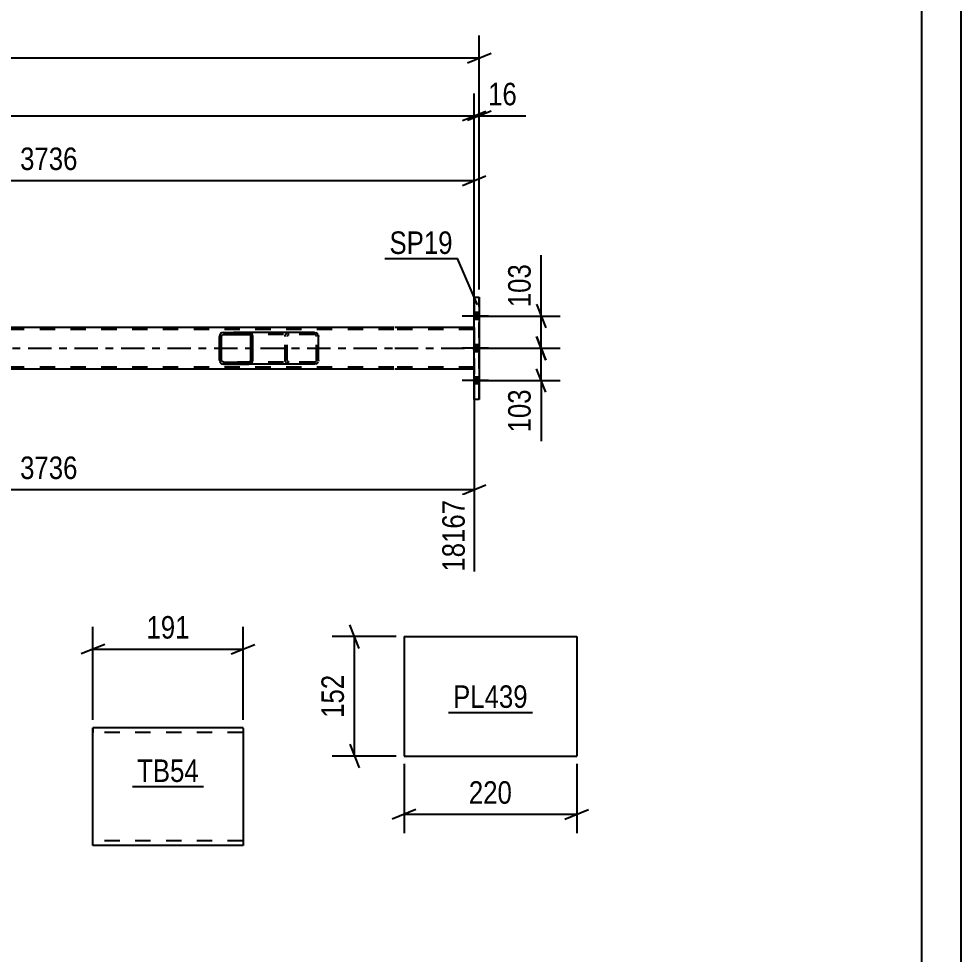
# Model space of a CAD drawing. Header units: millimetres. Extents: x 0 to 841, y 0 to 594.
# Drawn here: x 721.1 to 841, y 155 to 274 of the extents above; entities that cross this region are included whole.
import ezdxf

# ---------------------------------------------------------------- set-up
doc = ezdxf.new("R2010")
doc.units = ezdxf.units.MM
doc.linetypes.add('DXK_LINE_DOT2', pattern=[3.9198, 1.9599, -1.9599])
doc.linetypes.add('DXK_LINE_DOT3', pattern=[5.9187, 2.979, -0.9799, 0.9799, -0.9799])
doc.styles.add('Arial Narrow', font='ARIALN.TTF', dxfattribs={"height": 0.2})

# ---------------------------------------------------------------- blocks, each defined once
blk = doc.blocks.new('Unknown-103609051-1133')
at = {"color": 5, "linetype": 'Continuous'}
for p, q in [((841, 0), (841, 594)), ((836, 5), (836, 589))]:
    blk.add_line(p, q, dxfattribs=at)
blk = doc.blocks.new('Bolt-103609051-3123 - 3096')
at = {"linetype": 'Continuous'}
for points in [[(779.67, 235.77), (779.67, 236.65), (779.03, 236.65), (779.03, 235.77)], [(779.67, 235.77), (779.67, 236.65), (779.03, 236.65), (779.03, 235.77)], [(779.67, 235.77), (779.67, 236.65), (779.03, 236.65), (779.03, 235.77)], [(779.67, 231.67), (779.67, 232.55), (779.03, 232.55), (779.03, 231.67)], [(779.67, 231.67), (779.67, 232.55), (779.03, 232.55), (779.03, 231.67)], [(779.67, 227.57), (779.67, 228.45), (779.03, 228.45), (779.03, 227.57)], [(779.67, 227.57), (779.67, 228.45), (779.03, 228.45), (779.03, 227.57)], [(779.67, 227.57), (779.67, 228.45), (779.03, 228.45), (779.03, 227.57)]]:
    blk.add_hatch(color=1, dxfattribs=at).paths.add_polyline_path(points)
at = {"color": 1, "linetype": 'Continuous'}
for p, q in [((779.67, 236.65), (779.03, 236.65)), ((779.67, 236.65), (779.03, 236.65)), ((779.67, 236.65), (779.03, 236.65)), ((780.83, 236.21), (777.51, 236.21)), ((780.83, 236.21), (777.51, 236.21)), ((780.83, 236.21), (777.51, 236.21)), ((779.67, 235.77), (779.03, 235.77)), ((779.67, 235.77), (779.03, 235.77)), ((779.67, 235.77), (779.03, 235.77)), ((780.83, 232.11), (777.51, 232.11)), ((780.83, 232.11), (777.51, 232.11)), ((779.67, 232.55), (779.03, 232.55)), ((779.67, 232.55), (779.03, 232.55)), ((779.67, 231.67), (779.03, 231.67)), ((779.67, 231.67), (779.03, 231.67)), ((780.83, 228.01), (777.51, 228.01)), ((780.83, 228.01), (777.51, 228.01)), ((780.83, 228.01), (777.51, 228.01)), ((779.67, 228.45), (779.03, 228.45)), ((779.67, 228.45), (779.03, 228.45)), ((779.67, 228.45), (779.03, 228.45)), ((779.67, 227.57), (779.03, 227.57)), ((779.67, 227.57), (779.03, 227.57)), ((779.67, 227.57), (779.03, 227.57))]:
    blk.add_line(p, q, dxfattribs=at)
blk = doc.blocks.new('Part-103609051-3176 - 3096')
at = {"color": 7, "linetype": 'DXK_LINE_DOT2'}
for p, q in [((768.81, 234.51), (106.7, 234.51)), ((779.03, 234.51), (768.91, 234.51)), ((779.03, 229.47), (779.03, 234.75)), ((779.03, 234.75), (779.03, 234.75)), ((779.03, 234.75), (779.03, 229.47)), ((779.03, 234.51), (779.03, 234.51)), ((768.81, 229.71), (106.7, 229.71)), ((779.03, 229.71), (768.91, 229.71)), ((779.03, 229.71), (779.03, 229.71)), ((779.03, 229.47), (779.03, 229.47))]:
    blk.add_line(p, q, dxfattribs=at)
at = {"color": 2, "linetype": 'Continuous'}
for p, q in [((768.81, 234.75), (675.96, 234.75)), ((779.03, 234.75), (768.91, 234.75)), ((768.81, 229.47), (675.96, 229.47)), ((779.03, 229.47), (768.91, 229.47))]:
    blk.add_line(p, q, dxfattribs=at)
at = {"color": 7, "linetype": 'DXK_LINE_DOT3'}
for p, q in [((106.7, 232.11), (768.81, 232.11)), ((768.91, 232.11), (779.03, 232.11))]:
    blk.add_line(p, q, dxfattribs=at)
blk = doc.blocks.new('Part-103609051-3230 - 3096')
at = {"color": 2, "linetype": 'Continuous'}
for p, q in [((779.03, 238.61), (779.03, 238.61)), ((779.03, 238.61), (779.67, 238.61)), ((779.03, 225.61), (779.03, 238.61)), ((779.67, 238.61), (779.67, 225.61)), ((779.03, 225.61), (779.03, 225.61)), ((779.67, 225.61), (779.03, 225.61))]:
    blk.add_line(p, q, dxfattribs=at)
at = {"color": 7, "linetype": 'DXK_LINE_DOT2'}
for p, q in [((779.03, 238.61), (779.03, 225.61)), ((779.67, 225.61), (779.67, 238.61))]:
    blk.add_line(p, q, dxfattribs=at)
blk = doc.blocks.new('Part-103609051-3286 - 3096')
at = {"linetype": 'Continuous'}
h = blk.add_hatch(dxfattribs=at)
h.set_pattern_fill('', scale=0.7, style=0, pattern_type=0)
h.set_pattern_definition([(45, (750.8237, 233.815), (-1.57154, 1.57154), [])])
h.paths.add_polyline_path([(750.86, 233.63), (750.82, 233.82), (750.71, 233.97), (750.55, 234.07), (750.35, 234.11), (747.12, 234.11), (746.92, 234.07), (746.76, 233.97), (746.64, 233.82), (746.61, 233.63), (746.61, 230.59), (746.64, 230.41), (746.76, 230.25), (746.92, 230.15), (747.12, 230.11), (750.35, 230.11), (750.55, 230.15), (750.71, 230.25), (750.82, 230.41), (750.86, 230.59)])
h.paths.add_polyline_path([(750.59, 230.5), (750.53, 230.42), (750.45, 230.37), (750.35, 230.35), (747.12, 230.35), (747.02, 230.37), (746.94, 230.42), (746.88, 230.5), (746.86, 230.59), (746.86, 233.63), (746.88, 233.72), (746.94, 233.8), (747.02, 233.85), (747.12, 233.87), (750.35, 233.87), (750.45, 233.85), (750.53, 233.8), (750.59, 233.72), (750.61, 233.63), (750.61, 230.59)])
at = {"color": 2, "linetype": 'Continuous'}
for p, q in [((747.12, 234.11), (746.92, 234.07)), ((746.94, 233.8), (747.02, 233.85)), ((747.02, 233.85), (747.12, 233.87)), ((747.12, 234.11), (750.35, 234.11)), ((747.12, 233.87), (750.35, 233.87)), ((758.7, 234.11), (750.35, 234.11)), ((750.55, 234.07), (750.35, 234.11)), ((750.35, 233.87), (750.45, 233.85)), ((750.45, 233.85), (750.53, 233.8)), ((758.7, 234.11), (758.9, 234.07)), ((746.64, 233.82), (746.61, 233.63)), ((746.61, 230.59), (746.61, 233.63)), ((746.86, 233.63), (746.88, 233.72)), ((746.86, 230.59), (746.86, 233.63)), ((746.88, 233.72), (746.94, 233.8)), ((750.53, 233.8), (750.59, 233.72)), ((750.59, 233.72), (750.61, 233.63)), ((750.61, 230.59), (750.61, 233.63)), ((750.86, 233.63), (750.82, 233.82)), ((750.86, 230.59), (750.86, 233.63)), ((759.17, 233.82), (759.21, 233.63)), ((759.21, 230.59), (759.21, 233.63)), ((746.61, 230.59), (746.64, 230.41)), ((746.88, 230.5), (746.86, 230.59)), ((746.94, 230.42), (746.88, 230.5)), ((747.02, 230.37), (746.94, 230.42)), ((747.12, 230.35), (747.02, 230.37)), ((747.12, 230.35), (750.35, 230.35)), ((750.45, 230.37), (750.35, 230.35)), ((750.53, 230.42), (750.45, 230.37)), ((750.59, 230.5), (750.53, 230.42)), ((750.61, 230.59), (750.59, 230.5)), ((750.82, 230.41), (750.86, 230.59)), ((759.21, 230.59), (759.17, 230.41)), ((746.92, 230.15), (747.12, 230.11)), ((747.12, 230.11), (750.35, 230.11)), ((750.35, 230.11), (750.55, 230.15)), ((758.7, 230.11), (750.35, 230.11)), ((758.9, 230.15), (758.7, 230.11))]:
    blk.add_line(p, q, dxfattribs=at)
at = {"color": 7, "linetype": 'DXK_LINE_DOT2'}
for p, q in [((750.35, 234.11), (747.12, 234.11)), ((758.7, 233.87), (747.12, 233.87)), ((755.27, 234.07), (755.47, 234.11)), ((755.31, 233.82), (755.37, 233.85)), ((755.37, 233.85), (755.47, 233.87)), ((758.8, 233.85), (758.7, 233.87)), ((758.88, 233.8), (758.8, 233.85)), ((754.96, 233.63), (754.99, 233.82)), ((754.96, 230.59), (754.96, 233.63)), ((755.23, 233.72), (755.21, 233.63)), ((755.21, 230.59), (755.21, 233.63)), ((755.29, 233.8), (755.23, 233.72)), ((755.29, 233.8), (755.31, 233.82)), ((758.94, 233.72), (758.88, 233.8)), ((758.96, 233.63), (758.94, 233.72)), ((758.96, 230.59), (758.96, 233.63)), ((758.7, 230.35), (747.12, 230.35)), ((754.99, 230.41), (754.96, 230.59)), ((755.21, 230.59), (755.23, 230.5)), ((755.23, 230.5), (755.29, 230.42)), ((755.29, 230.42), (755.37, 230.37)), ((755.37, 230.37), (755.47, 230.35)), ((758.7, 230.35), (758.8, 230.37)), ((758.8, 230.37), (758.88, 230.42)), ((758.88, 230.42), (758.94, 230.5)), ((758.94, 230.5), (758.96, 230.59)), ((750.35, 230.11), (747.12, 230.11)), ((755.47, 230.11), (755.27, 230.15))]:
    blk.add_line(p, q, dxfattribs=at)
at = {"color": 2, "linetype": 'Continuous'}
for centre, start, end in [((747.1, 233.61), 110.7583, 155.6801), ((750.37, 233.61), 24.3199, 69.2417), ((758.72, 233.61), 24.32, 69.2417), ((747.1, 230.61), 204.3199, 249.2417), ((750.37, 230.61), 290.7583, 335.6801), ((758.72, 230.61), 290.7583, 335.68)]:
    blk.add_arc(centre, 0.496, start, end, dxfattribs=at)
at = {"color": 7, "linetype": 'DXK_LINE_DOT2'}
for centre, start, end in [((755.45, 233.61), 110.7583, 155.68), ((755.45, 230.61), 204.32, 249.2417)]:
    blk.add_arc(centre, 0.496, start, end, dxfattribs=at)
blk = doc.blocks.new('Part-103609051-15901 - 15900')
at = {"color": 2, "linetype": 'Continuous'}
for p, q in [((770.11, 195.41), (770.11, 180.21)), ((770.11, 195.41), (792.07, 195.41)), ((792.07, 195.41), (792.07, 180.21)), ((770.11, 180.21), (792.07, 180.21))]:
    blk.add_line(p, q, dxfattribs=at)
blk = doc.blocks.new('Part-103609051-15909 - 15908')
at = {"color": 2, "linetype": 'Continuous'}
for p, q in [((730.51, 182.61), (730.51, 183.81)), ((730.51, 183.81), (730.51, 183.81)), ((749.61, 183.81), (730.51, 183.81)), ((749.61, 183.72), (749.61, 183.81)), ((749.61, 183.72), (749.61, 182.61)), ((730.51, 168.81), (730.51, 182.61)), ((749.61, 182.61), (749.61, 168.81)), ((730.51, 168.81), (730.51, 168.81)), ((749.61, 168.81), (730.51, 168.81))]:
    blk.add_line(p, q, dxfattribs=at)
at = {"color": 7, "linetype": 'DXK_LINE_DOT2'}
for p, q in [((730.51, 183.81), (730.51, 183.81)), ((730.51, 183.81), (730.51, 183.72)), ((730.51, 183.72), (730.51, 183.21)), ((730.51, 168.81), (730.51, 183.21)), ((730.51, 183.21), (730.51, 183.21)), ((749.61, 183.21), (730.51, 183.21)), ((730.51, 183.17), (730.51, 183.21)), ((730.51, 183.07), (730.51, 183.17)), ((730.51, 183.04), (730.51, 183.07)), ((730.51, 182.84), (730.51, 183.04)), ((749.61, 183.46), (749.61, 182.61)), ((730.51, 169.46), (730.51, 169.55)), ((730.51, 169.41), (730.51, 169.41)), ((749.61, 169.41), (730.51, 169.41)), ((749.61, 169.46), (749.61, 169.55)), ((749.61, 169.41), (749.61, 169.46)), ((749.61, 169.41), (749.61, 169.46)), ((730.51, 168.81), (730.51, 168.81))]:
    blk.add_line(p, q, dxfattribs=at)
blk = doc.blocks.new('StraightDimension-103609051-3571 - 3096')
at = {"color": 7, "linetype": 'Continuous'}
for p, q in [((779.03, 228.47), (779.03, 203.68)), ((670.76, 219.71), (670.76, 203.68)), ((672.26, 214.72), (669.26, 213.52)), ((777.53, 213.52), (780.53, 214.72)), ((670.76, 214.12), (779.03, 214.12))]:
    blk.add_line(p, q, dxfattribs=at)
at = {"color": 0}
blk.add_wipeout([(729.15, 214.87), (729.15, 219.07), (720.64, 219.07), (720.64, 214.87)], dxfattribs=at)
at = {"color": 3, "style": 'Arial Narrow'}
blk.add_text('3736', height=2.863, dxfattribs=at).set_placement((721.24, 215.47))
at = {"color": 0, "linetype": 'Continuous'}
blk.add_wipeout([(778.43, 213.42), (774.23, 213.42), (774.23, 203.08), (778.43, 203.08)], dxfattribs=at)
at = {"color": 3, "linetype": 'Continuous', "style": 'Arial Narrow'}
blk.add_text('18167', height=2.863, rotation=90.0002, dxfattribs=at).set_placement((777.83, 203.68))
blk = doc.blocks.new('StraightDimension-103609051-3424 - 3096')
at = {"color": 7, "linetype": 'Continuous'}
for p, q in [((779.03, 239.61), (779.03, 264.54)), ((779.67, 239.61), (779.67, 264.54)), ((777.53, 261.09), (780.53, 262.29)), ((781.17, 262.29), (778.17, 261.09)), ((779.03, 261.69), (779.67, 261.69)), ((779.67, 261.69), (785.58, 261.69)), ((779.67, 261.69), (785.58, 261.69))]:
    blk.add_line(p, q, dxfattribs=at)
at = {"color": 0}
blk.add_wipeout([(785.05, 262.44), (785.05, 266.64), (780.2, 266.64), (780.2, 262.44)], dxfattribs=at)
at = {"color": 3, "style": 'Arial Narrow'}
blk.add_text('16', height=2.863, dxfattribs=at).set_placement((780.8, 263.04))
blk = doc.blocks.new('StraightDimension-103609051-3414 - 3096')
at = {"color": 7, "linetype": 'Continuous'}
for p, q in [((779.03, 239.61), (779.03, 264.54)), ((96.48, 261.69), (779.03, 261.69)), ((777.53, 261.09), (780.53, 262.29))]:
    blk.add_line(p, q, dxfattribs=at)
blk = doc.blocks.new('StraightDimension-103609051-3435 - 3096')
at = {"color": 7, "linetype": 'Continuous'}
for p, q in [((779.67, 239.61), (779.67, 271.91)), ((95.84, 269.06), (779.67, 269.06)), ((778.17, 268.46), (781.17, 269.66))]:
    blk.add_line(p, q, dxfattribs=at)
blk = doc.blocks.new('StraightDimension-103609051-3446 - 3096')
at = {"color": 7, "linetype": 'Continuous'}
for p, q in [((670.76, 243.79), (670.76, 256.3)), ((779.03, 235.75), (779.03, 256.3)), ((672.26, 254.05), (669.26, 252.85)), ((670.76, 253.45), (779.03, 253.45)), ((777.53, 252.85), (780.53, 254.05))]:
    blk.add_line(p, q, dxfattribs=at)
at = {"color": 0}
blk.add_wipeout([(729.15, 254.2), (729.15, 258.4), (720.64, 258.4), (720.64, 254.2)], dxfattribs=at)
at = {"color": 3, "style": 'Arial Narrow'}
blk.add_text('3736', height=2.863, dxfattribs=at).set_placement((721.24, 254.8))
blk = doc.blocks.new('StraightDimension-103609051-19594 - 3096')
at = {"color": 7, "linetype": 'Continuous'}
for p, q in [((786.96, 233.61), (788.16, 230.61)), ((779.27, 232.11), (789.96, 232.11)), ((787.56, 228.01), (787.56, 232.11)), ((788.16, 226.51), (786.96, 229.51)), ((779.27, 228.01), (789.96, 228.01)), ((787.56, 228.01), (787.56, 220.28)), ((787.56, 228.01), (787.56, 220.28))]:
    blk.add_line(p, q, dxfattribs=at)
at = {"color": 0}
blk.add_wipeout([(786.81, 227.49), (782.61, 227.49), (782.61, 220.8), (786.81, 220.8)], dxfattribs=at)
at = {"color": 3, "style": 'Arial Narrow'}
blk.add_text('103', height=2.863, rotation=90.0002, dxfattribs=at).set_placement((786.21, 221.4))
blk = doc.blocks.new('StraightDimension-103609051-19596 - 3096')
at = {"color": 7, "linetype": 'Continuous'}
for p, q in [((787.56, 236.21), (787.56, 243.95)), ((787.56, 236.21), (787.56, 243.95)), ((786.96, 237.71), (788.16, 234.71)), ((779.27, 236.21), (789.96, 236.21)), ((787.56, 232.11), (787.56, 236.21)), ((788.16, 230.61), (786.96, 233.61)), ((779.27, 232.11), (789.96, 232.11))]:
    blk.add_line(p, q, dxfattribs=at)
at = {"color": 0}
blk.add_wipeout([(786.81, 243.42), (782.61, 243.42), (782.61, 236.74), (786.81, 236.74)], dxfattribs=at)
at = {"color": 3, "style": 'Arial Narrow'}
blk.add_text('103', height=2.863, rotation=90.0002, dxfattribs=at).set_placement((786.21, 237.34))
blk = doc.blocks.new('StraightDimension-103609051-16092 - 15900')
at = {"color": 7, "linetype": 'Continuous'}
for p, q in [((764.4, 193.91), (763.2, 196.91)), ((769.11, 195.41), (760.95, 195.41)), ((763.8, 180.21), (763.8, 195.41)), ((763.2, 181.71), (764.4, 178.71)), ((769.11, 180.21), (760.95, 180.21))]:
    blk.add_line(p, q, dxfattribs=at)
at = {"color": 0}
blk.add_wipeout([(763.05, 191.16), (758.85, 191.16), (758.85, 184.47), (763.05, 184.47)], dxfattribs=at)
at = {"color": 3, "style": 'Arial Narrow'}
blk.add_text('152', height=2.863, rotation=90.0002, dxfattribs=at).set_placement((762.45, 185.07))
blk = doc.blocks.new('StraightDimension-103609051-16096 - 15900')
at = {"color": 7, "linetype": 'Continuous'}
for p, q in [((770.11, 179.21), (770.11, 170.39)), ((792.07, 179.21), (792.07, 170.39)), ((771.61, 173.39), (768.61, 172.19)), ((770.11, 172.79), (792.07, 172.79)), ((790.57, 172.19), (793.57, 173.39))]:
    blk.add_line(p, q, dxfattribs=at)
at = {"color": 0}
blk.add_wipeout([(784.43, 173.54), (784.43, 177.74), (777.75, 177.74), (777.75, 173.54)], dxfattribs=at)
at = {"color": 3, "style": 'Arial Narrow'}
blk.add_text('220', height=2.863, dxfattribs=at).set_placement((778.35, 174.14))
blk = doc.blocks.new('StraightDimension-103609051-16100 - 15908')
at = {"color": 7, "linetype": 'Continuous'}
for p, q in [((730.51, 184.81), (730.51, 196.66)), ((749.61, 184.81), (749.61, 196.66)), ((732.01, 194.41), (729.01, 193.21)), ((748.11, 193.21), (751.11, 194.41)), ((730.51, 193.81), (749.61, 193.81))]:
    blk.add_line(p, q, dxfattribs=at)
at = {"color": 0}
blk.add_wipeout([(743.4, 194.56), (743.4, 198.76), (736.72, 198.76), (736.72, 194.56)], dxfattribs=at)
at = {"color": 3, "style": 'Arial Narrow'}
blk.add_text('191', height=2.863, dxfattribs=at).set_placement((737.32, 195.16))
blk = doc.blocks.new('Mark-103609051-3226 - 3096')
at = {"color": 30, "linetype": 'Continuous'}
for p in [(767.65, 243.52), (779.44, 237.65)]:
    blk.add_line(p, (776.89, 243.52), dxfattribs=at)
at = {"color": 0}
blk.add_wipeout([(776.29, 244.12), (776.29, 247.12), (768.25, 247.12), (768.25, 244.12)], dxfattribs=at)
blk.add_wipeout([(776.29, 244.12), (776.29, 247.12), (768.25, 247.12), (768.25, 244.12)], dxfattribs=at)
at = {"color": 3, "style": 'Arial Narrow'}
blk.add_text('SP19', height=2.863, dxfattribs=at).set_placement((768.25, 244.12))
blk = doc.blocks.new('Mark-103609051-16233 - 15900')
at = {"color": 30, "linetype": 'Continuous'}
blk.add_line((775.74, 185.74), (786.44, 185.74), dxfattribs=at)
at = {"color": 0}
blk.add_wipeout([(785.84, 186.34), (785.84, 189.34), (776.34, 189.34), (776.34, 186.34)], dxfattribs=at)
blk.add_wipeout([(785.84, 186.34), (785.84, 189.34), (776.34, 189.34), (776.34, 186.34)], dxfattribs=at)
at = {"color": 3, "style": 'Arial Narrow'}
blk.add_text('PL439', height=2.863, dxfattribs=at).set_placement((776.34, 186.34))
blk = doc.blocks.new('Mark-103609051-16236 - 15908')
at = {"color": 30, "linetype": 'Continuous'}
blk.add_line((735.53, 176.31), (744.59, 176.31), dxfattribs=at)
at = {"color": 0}
blk.add_wipeout([(743.99, 176.91), (743.99, 179.91), (736.13, 179.91), (736.13, 176.91)], dxfattribs=at)
blk.add_wipeout([(743.99, 176.91), (743.99, 179.91), (736.13, 179.91), (736.13, 176.91)], dxfattribs=at)
at = {"color": 3, "style": 'Arial Narrow'}
blk.add_text('TB54', height=2.863, dxfattribs=at).set_placement((736.13, 176.91))

msp = doc.modelspace()

# ---------------------------------------------------------------- block references
for name in ['Unknown-103609051-1133', 'Part-103609051-3230 - 3096', 'Bolt-103609051-3123 - 3096', 'Part-103609051-3176 - 3096', 'Part-103609051-3286 - 3096', 'Part-103609051-15901 - 15900', 'Part-103609051-15909 - 15908']:
    msp.add_blockref(name, (0, 0))

# ---------------------------------------------------------------- next in the draw order: block references
for name in ['StraightDimension-103609051-3424 - 3096', 'StraightDimension-103609051-3571 - 3096', 'StraightDimension-103609051-16100 - 15908', 'StraightDimension-103609051-16092 - 15900', 'Mark-103609051-16233 - 15900', 'Mark-103609051-16236 - 15908']:
    msp.add_blockref(name, (0, 0))

# ---------------------------------------------------------------- next in the draw order: block references
for name in ['StraightDimension-103609051-3414 - 3096', 'StraightDimension-103609051-19594 - 3096', 'StraightDimension-103609051-16096 - 15900']:
    msp.add_blockref(name, (0, 0))

# ---------------------------------------------------------------- next in the draw order: block references
msp.add_blockref('StraightDimension-103609051-3435 - 3096', (0, 0))

# ---------------------------------------------------------------- next in the draw order: block references
msp.add_blockref('StraightDimension-103609051-3446 - 3096', (0, 0))

# ---------------------------------------------------------------- next in the draw order: block references
msp.add_blockref('StraightDimension-103609051-19596 - 3096', (0, 0))

# ---------------------------------------------------------------- next in the draw order: block references
msp.add_blockref('Mark-103609051-3226 - 3096', (0, 0))

doc.saveas('drawing.dxf')
